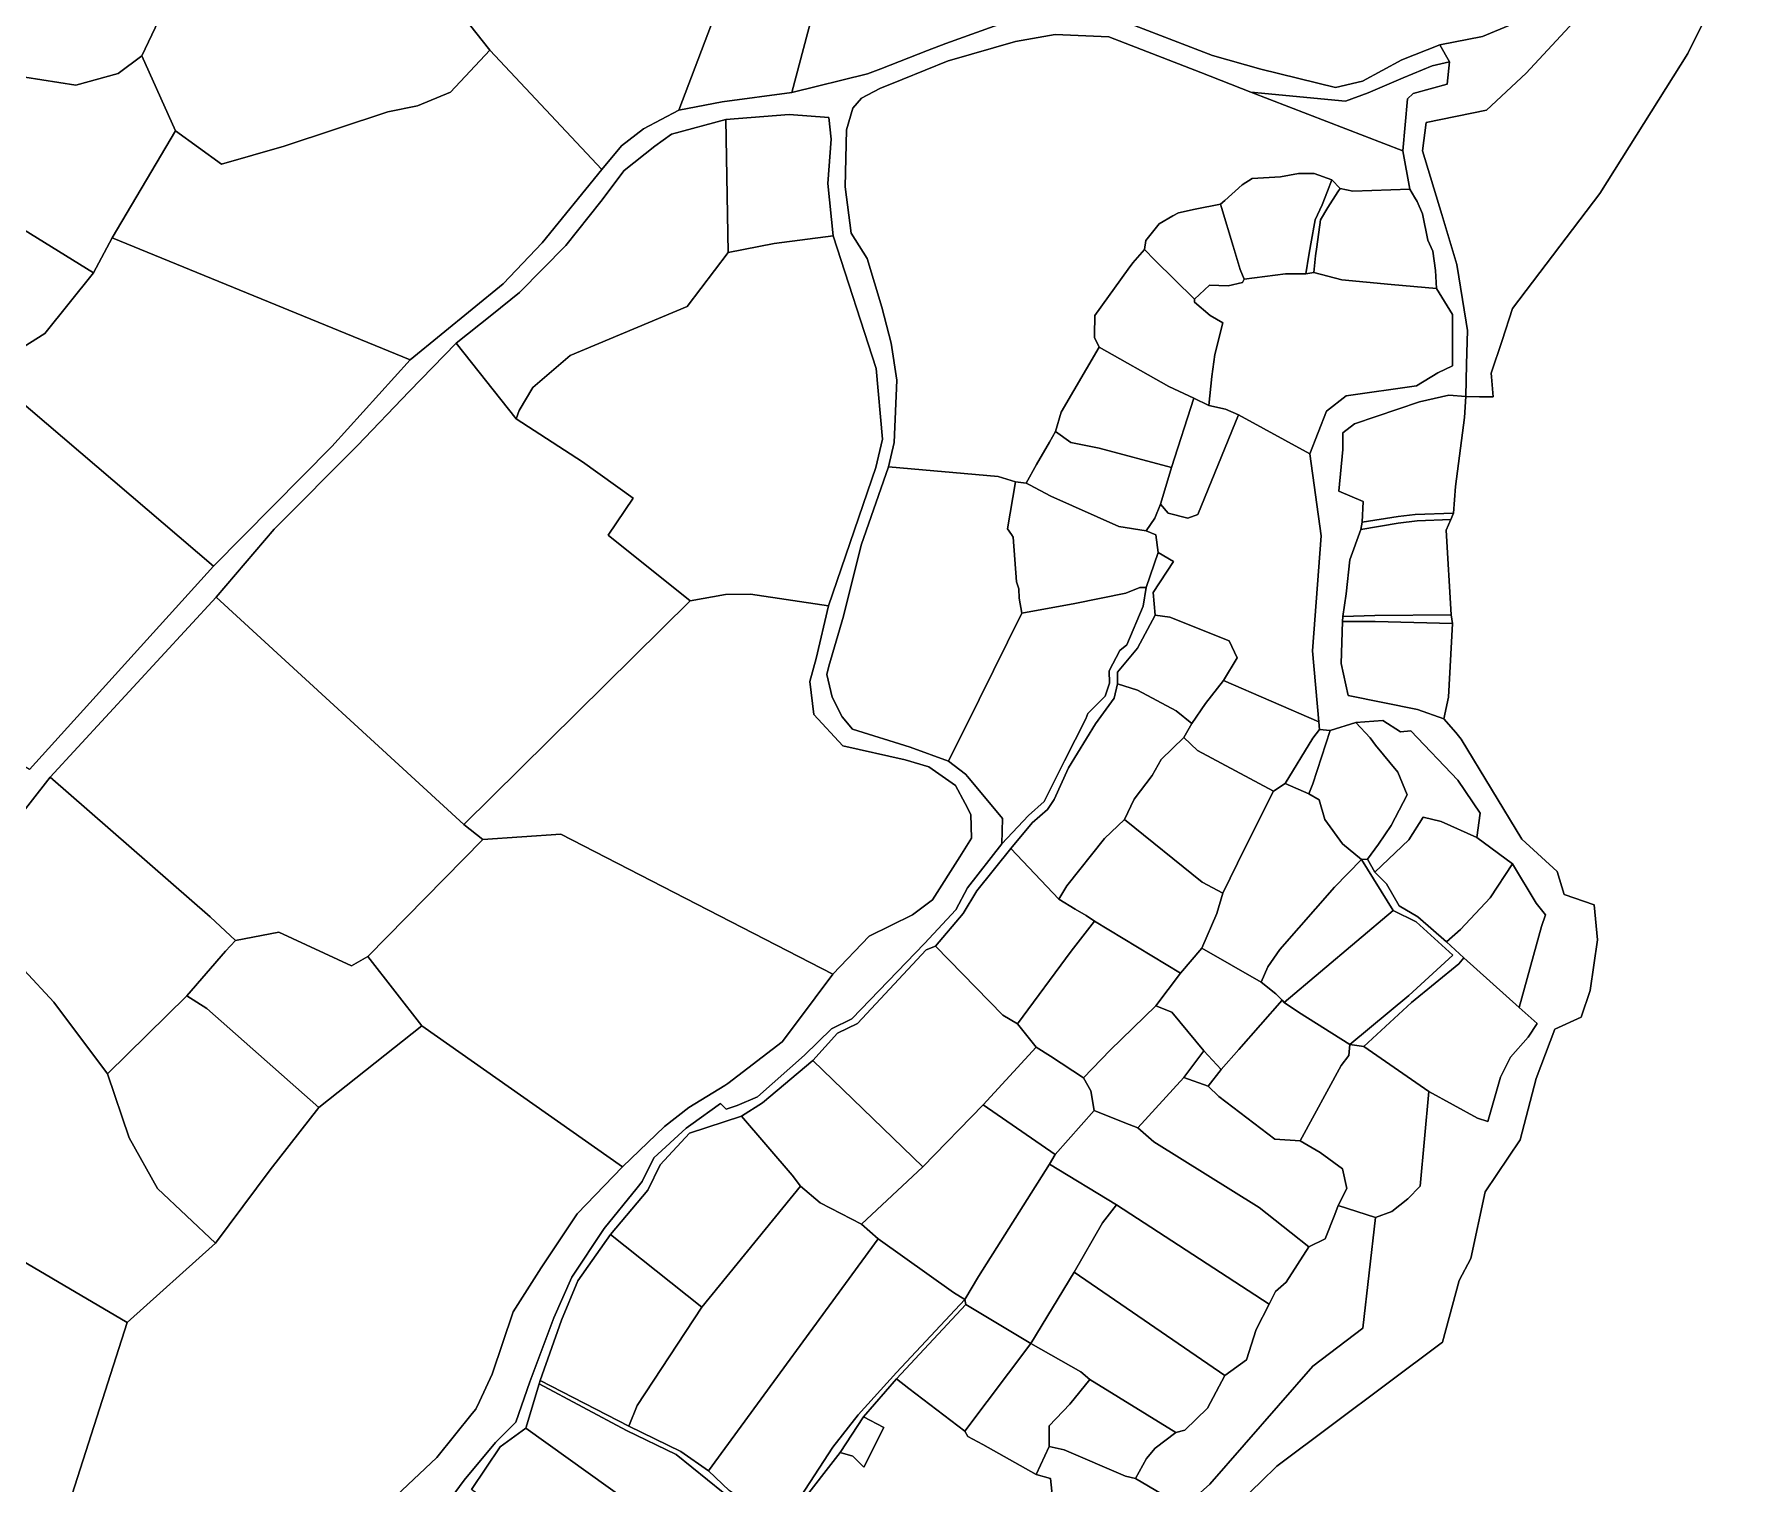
# Model space of a CAD drawing. Extents: x 542555 to 550520, y 1840485 to 1846995.
# Drawn here: x 549481.6 to 549765.7, y 1843680.5 to 1843922.2 of the extents above; entities that cross this region are included whole.
import ezdxf

# ---------------------------------------------------------------- set-up
doc = ezdxf.new("R2010")
doc.units = 0
doc.layers.add('Level 30', color=7, linetype='Continuous')

msp = doc.modelspace()

# ---------------------------------------------------------------- linework, layer by layer
at = {"layer": 'Level 30'}
for points in [[(549610.51, 1843922.47), (549607.85, 1843912.42), (549596.27, 1843910.88), (549589.01, 1843909.49), (549596.57, 1843929.43), (549596.63, 1843929.59), (549592.96, 1843932.63), (549574.05, 1843945.28), (549565.54, 1843949.97), (549564.03, 1843952.63), (549563.79, 1843953.04), (549569.53, 1843976.72), (549573.85, 1843987.92), (549573.55, 1843989.36), (549614.27, 1843970.7), (549626.97, 1843966.5), (549621.13, 1843956.01), (549614.65, 1843938.06), (549612.14, 1843928.59)], [(549639.39, 1843989.31), (549649.22, 1843983.6), (549663.34, 1843976.83), (549676.3, 1843975.19), (549672.08, 1843960.04), (549670, 1843952.72), (549667.64, 1843947.9), (549663.36, 1843940.3), (549651.51, 1843927.11), (549643.78, 1843924.3), (549633.56, 1843920.61), (549630.49, 1843919.42), (549622.69, 1843916.39), (549620.48, 1843915.53), (549607.85, 1843912.42), (549610.51, 1843922.47), (549612.14, 1843928.59), (549614.65, 1843938.06), (549621.13, 1843956.01), (549626.97, 1843966.5)], [(549736.8876, 1843964.3386), (549738.95, 1843963.72), (549727.96, 1843923.82), (549722.98, 1843921.8), (549715.89, 1843920.38), (549709.56, 1843917.88), (549702.97, 1843914.35), (549698.48, 1843913.26), (549686.03, 1843916.32), (549678.01, 1843918.58), (549665.01, 1843923.63), (549656.5, 1843927.17), (549665.46, 1843938.94), (549670.59, 1843946.64), (549672.98, 1843952.13), (549675.6, 1843960.59), (549679.27, 1843974.07), (549684.57, 1843988.84), (549709.72, 1843986.07), (549711.82, 1843981.3), (549714.38, 1843973.12), (549717.28, 1843970.22)], [(549504.54, 1843929.13), (549499.53, 1843918.57), (549495.6, 1843915.58), (549488.5, 1843913.68), (549477.16, 1843915.46), (549470.54, 1843919.01), (549476.5576, 1843935.7804), (549488.09, 1843967.92), (549488.1539, 1843967.9024), (549502.8, 1843963.86), (549500.43, 1843959.49), (549498.75, 1843951.69), (549499.57, 1843948.6), (549500.53, 1843943.71), (549498.47, 1843940.71), (549497.6, 1843935.78), (549498.46, 1843931.69)], [(549565.54, 1843949.97), (549574.05, 1843945.28), (549592.96, 1843932.63), (549596.63, 1843929.59), (549596.57, 1843929.43), (549589.01, 1843909.49), (549583.12, 1843906.38), (549579.46, 1843903.53), (549576.17, 1843899.59), (549557.53, 1843919.47), (549549.69, 1843929.43), (549562.73, 1843946.33)], [(549722.5, 1843861.7399), (549720.19, 1843861.75), (549720.35, 1843867.17), (549720.51, 1843872.77), (549720.29, 1843874.14), (549718.74, 1843883.76), (549716.2165, 1843892.1014), (549713.01, 1843902.7), (549713.59, 1843907.45), (549723.68, 1843909.48), (549730.28, 1843915.68), (549740.32, 1843926.49), (549746.88, 1843937.73), (549758.42, 1843937.25), (549765.73, 1843936.03), (549757.24, 1843918.94), (549742.53, 1843895.59), (549727.99, 1843876.45), (549726.25, 1843871.13), (549724.46, 1843865.64), (549724.51, 1843865.07), (549724.77, 1843861.73)], [(549549.69, 1843929.43), (549557.53, 1843919.47), (549550.96, 1843912.49), (549545.45, 1843910.23), (549540.55, 1843909.24), (549523.22, 1843903.5), (549512.8, 1843900.47), (549505.11, 1843906.03), (549499.53, 1843918.57), (549504.54, 1843929.13), (549533.83, 1843928.2), (549539.98, 1843929.71)], [(549557.53, 1843919.47), (549576.17, 1843899.59), (549566.27, 1843887.38), (549559.73, 1843880.55), (549544.23, 1843867.88), (549494.6, 1843888.23), (549505.11, 1843906.03), (549512.8, 1843900.47), (549523.22, 1843903.5), (549540.55, 1843909.24), (549545.45, 1843910.23), (549550.96, 1843912.49)], [(549701.4, 1843896.02), (549699.26, 1843896.43), (549697.89, 1843897.87), (549694.91, 1843898.92), (549692.3, 1843898.92), (549689.33, 1843898.37), (549684.61, 1843898.09), (549682.95, 1843897.06), (549680.02, 1843894.45), (549679.31, 1843893.82), (549675.11, 1843893.01), (549672.33, 1843892.39), (549671.4, 1843891.86), (549669.08, 1843890.53), (549669.0749, 1843890.5237), (549666.88, 1843887.77), (549666.67, 1843886.27), (549664.7, 1843884.03), (549663.931, 1843882.9674), (549658.36, 1843875.27), (549658.3062, 1843871.9869), (549658.3, 1843871.61), (549659.08, 1843870), (549652.77, 1843859.15), (549651.84, 1843855.95), (549650.81, 1843854.18), (549648.6725, 1843850.4312), (549646.91, 1843847.34), (549645.16, 1843847.52), (549642.27, 1843848.45), (549623.97, 1843850.07), (549624.93, 1843854.09), (549625.35, 1843864.51), (549624.45, 1843870.65), (549622.89, 1843876.64), (549620.42, 1843884.77), (549617.75, 1843889.01), (549616.73, 1843896.72), (549616.96, 1843906.21), (549618.03, 1843909.85), (549619.46, 1843911.48), (549622.54, 1843913.1), (549626.25, 1843914.61), (549633.9, 1843917.71), (549634.12, 1843917.8), (549645.17, 1843920.93), (549651.74, 1843922.09), (549660.72, 1843921.7), (549676.06, 1843915.75), (549684.39, 1843912.49), (549709.73, 1843902.74), (549710.9, 1843896.3)], [(549505.11, 1843906.03), (549494.6, 1843888.23), (549491.48, 1843882.4), (549462.94, 1843899.98), (549470.54, 1843919.01), (549477.16, 1843915.46), (549488.5, 1843913.68), (549495.6, 1843915.58), (549499.53, 1843918.57)], [(549714.58, 1843916.9), (549717.5, 1843917.57), (549717.08, 1843913.82), (549711.43, 1843912.3), (549710.51, 1843911.36), (549709.73, 1843902.74), (549684.39, 1843912.49), (549700.14, 1843911), (549703.93, 1843912.36), (549709.78, 1843914.89)], [(549604.91, 1843887.27), (549597.23, 1843885.78), (549596.88, 1843907.94), (549607.4, 1843908.75), (549614.02, 1843908.28), (549614.4, 1843904.65), (549613.86, 1843897.29), (549614.73, 1843888.54)], [(549596.88, 1843907.94), (549597.23, 1843885.78), (549590.44, 1843876.75), (549570.91, 1843868.62), (549564.72, 1843863.27), (549562.43, 1843859.41), (549561.89, 1843858.03), (549551.94, 1843870.68), (549557.84, 1843875.36), (549562.47, 1843879.12), (549570.17, 1843886.93), (549576.02, 1843894.26), (549579.92, 1843899.46), (549585.03, 1843903.5), (549587.81, 1843905.5)], [(549462.94, 1843899.98), (549491.48, 1843882.4), (549483.35, 1843872.25), (549477.19, 1843868.4), (549475.68, 1843868.36), (549472.53, 1843866.7), (549465.46, 1843861.01), (549464.11, 1843849.53), (549442.8231, 1843866.9535), (549441.85, 1843867.75), (549449.6205, 1843879.625)], [(549694.04, 1843885.34), (549693.56, 1843882.23), (549690.54, 1843882.2), (549690.13, 1843882.2), (549683.28, 1843881.35), (549682.58, 1843882.92), (549681.41, 1843886.81), (549679.4666, 1843893.2971), (549679.31, 1843893.82), (549680.02, 1843894.45), (549682.95, 1843897.06), (549684.61, 1843898.09), (549689.33, 1843898.37), (549692.3, 1843898.92), (549694.91, 1843898.92), (549697.89, 1843897.87), (549697.1654, 1843895.9933), (549696.28, 1843893.7), (549695.1, 1843891.21), (549694.38, 1843887.21)], [(549695.17, 1843885.22), (549694.88, 1843882.46), (549693.56, 1843882.23), (549694.04, 1843885.34), (549694.38, 1843887.21), (549695.1, 1843891.21), (549696.28, 1843893.7), (549697.1654, 1843895.9933), (549697.89, 1843897.87), (549699.26, 1843896.43), (549698.8963, 1843895.8738), (549697.2, 1843893.28), (549695.99, 1843891.21), (549695.37, 1843886.71)], [(549699.56, 1843881.2), (549694.88, 1843882.46), (549695.17, 1843885.22), (549695.37, 1843886.71), (549695.99, 1843891.21), (549697.2, 1843893.28), (549698.8963, 1843895.8738), (549699.26, 1843896.43), (549701.4, 1843896.02), (549710.9, 1843896.3), (549711.6788, 1843894.9913), (549712.12, 1843894.25), (549713, 1843892.19), (549713.88, 1843887.81), (549714.72, 1843885.98), (549715.13, 1843882.76), (549715.33, 1843879.75), (549707.79, 1843880.44)], [(549677.46, 1843880.3), (549674.98, 1843877.97), (549668.38, 1843884.48), (549666.67, 1843886.27), (549666.88, 1843887.77), (549669.0749, 1843890.5237), (549669.08, 1843890.53), (549671.4, 1843891.86), (549672.33, 1843892.39), (549675.11, 1843893.01), (549679.31, 1843893.82), (549679.4666, 1843893.2971), (549681.41, 1843886.81), (549682.58, 1843882.92), (549683.28, 1843881.35), (549682.98, 1843880.77), (549680.59, 1843880.19)], [(549494.6, 1843888.23), (549544.23, 1843867.88), (549531.21, 1843853.45), (549511.45, 1843833.46), (549472.53, 1843866.7), (549475.68, 1843868.36), (549477.19, 1843868.4), (549483.35, 1843872.25), (549491.48, 1843882.4)], [(549622.99, 1843854.66), (549621.89, 1843849.92), (549613.96, 1843826.85), (549600.99, 1843828.83), (549596.82, 1843828.76), (549590.9, 1843827.69), (549577.24, 1843838.66), (549581.44, 1843844.8), (549572.96, 1843850.9), (549561.89, 1843858.03), (549562.43, 1843859.41), (549564.72, 1843863.27), (549570.91, 1843868.62), (549590.44, 1843876.75), (549597.23, 1843885.78), (549604.91, 1843887.27), (549614.73, 1843888.54), (549621.92, 1843866.41)], [(549674.98, 1843877.97), (549674.98, 1843877.48), (549677.58, 1843875.27), (549679.68, 1843874.05), (549678.4, 1843868.75), (549677.89, 1843865.1), (549677.39, 1843860.27), (549674.9, 1843861.47), (549670.71, 1843863.45), (549659.08, 1843870), (549658.3, 1843871.61), (549658.3062, 1843871.9869), (549658.36, 1843875.27), (549663.931, 1843882.9674), (549664.7, 1843884.03), (549666.67, 1843886.27), (549668.38, 1843884.48)], [(549717.98, 1843875.3), (549717.97, 1843868.37), (549717.97, 1843866.89), (549715.52, 1843865.69), (549711.98, 1843863.54), (549700.27, 1843861.87), (549696.96, 1843859.33), (549694.19, 1843852.22), (549682.34, 1843858.72), (549680.13, 1843859.67), (549677.39, 1843860.27), (549677.89, 1843865.1), (549678.4, 1843868.75), (549679.68, 1843874.05), (549677.58, 1843875.27), (549674.98, 1843877.48), (549674.98, 1843877.97), (549677.46, 1843880.3), (549680.59, 1843880.19), (549682.98, 1843880.77), (549683.28, 1843881.35), (549690.13, 1843882.2), (549690.54, 1843882.2), (549693.56, 1843882.23), (549694.88, 1843882.46), (549699.56, 1843881.2), (549707.79, 1843880.44), (549715.33, 1843879.75), (549717.98, 1843875.43)], [(549590.9, 1843827.69), (549553.21, 1843790.45), (549511.93, 1843828.34), (549521.59, 1843839.67), (549535.44, 1843853.58), (549544.08, 1843862.6), (549551.94, 1843870.68), (549561.89, 1843858.03), (549572.96, 1843850.9), (549581.44, 1843844.8), (549577.24, 1843838.66)], [(549674.9, 1843861.47), (549671.13, 1843849.92), (549659.08, 1843853.14), (549654.35, 1843854.12), (549651.84, 1843855.95), (549652.77, 1843859.15), (549659.08, 1843870), (549670.71, 1843863.45)], [(549472.53, 1843866.7), (549511.45, 1843833.46), (549480.77, 1843799.6), (549457.22, 1843813.82), (549453.59, 1843818.05), (549461.02, 1843827.31), (549463.56, 1843833.68), (549470.33, 1843841.39), (549464.11, 1843849.53), (549465.46, 1843861.01)], [(549670.62, 1843842.3), (549669.33, 1843843.82), (549669.89, 1843845.63), (549671.13, 1843849.92), (549674.9, 1843861.47), (549677.39, 1843860.27), (549680.13, 1843859.67), (549682.34, 1843858.72), (549675.54, 1843842.09), (549673.88, 1843841.5)], [(549718.51, 1843846.74), (549718.14, 1843842.33), (549711.79, 1843842.08), (549708.94, 1843841.76), (549702.93, 1843840.8), (549703.12, 1843844.25), (549699.06, 1843845.99), (549699.71, 1843852.93), (549699.69, 1843855.71), (549701.67, 1843857.19), (549712.51, 1843860.88), (549717.38, 1843862), (549720.19, 1843861.75), (549719.98, 1843858.27)], [(549696.12, 1843838.52), (549694.65, 1843819.38), (549695.7, 1843807.54), (549679.81, 1843814.42), (549682.08, 1843818.19), (549680.76, 1843821.03), (549670.89, 1843824.98), (549668.44, 1843825.31), (549668.08, 1843829.11), (549671.46, 1843834.26), (549668.92, 1843835.79), (549668.55, 1843838.72), (549666.93, 1843839.37), (549668.35, 1843841.51), (549669.33, 1843843.82), (549670.62, 1843842.3), (549673.88, 1843841.5), (549675.54, 1843842.09), (549682.34, 1843858.72), (549694.19, 1843852.22)], [(549651.84, 1843855.95), (549654.35, 1843854.12), (549659.08, 1843853.14), (549671.13, 1843849.92), (549669.89, 1843845.63), (549669.33, 1843843.82), (549668.35, 1843841.51), (549666.93, 1843839.37), (549662.38, 1843840.11), (549651.06, 1843845.13), (549647.4628, 1843847.0456), (549646.91, 1843847.34), (549648.6725, 1843850.4312), (549650.81, 1843854.18)], [(549639.0668, 1843811.2494), (549633.97, 1843800.96), (549627.58, 1843803.32), (549617.96, 1843806.3), (549616.23, 1843808.36), (549614.59, 1843811.64), (549613.72, 1843815.42), (549614.03, 1843816.83), (549616.5, 1843825.15), (549619.45, 1843836.98), (549623.97, 1843850.07), (549642.27, 1843848.45), (549645.16, 1843847.52), (549643.83, 1843839.7), (549644.4954, 1843838.7405), (549644.78, 1843838.33), (549645.34, 1843830.9), (549645.72, 1843829.73), (549645.75, 1843828.14), (549646.21, 1843825.67)], [(549666.93, 1843839.37), (549668.55, 1843838.72), (549668.92, 1843835.79), (549666.91, 1843829.91), (549665.85, 1843829.94), (549663.55, 1843829), (549655.05, 1843827.27), (549646.21, 1843825.67), (549645.75, 1843828.14), (549645.72, 1843829.73), (549645.34, 1843830.9), (549644.78, 1843838.33), (549644.4954, 1843838.7405), (549643.83, 1843839.7), (549645.16, 1843847.52), (549646.91, 1843847.34), (549647.4628, 1843847.0456), (549651.06, 1843845.13), (549662.38, 1843840.11)], [(549717.72, 1843841.24), (549716.94, 1843839.49), (549717.77, 1843825.35), (549705.03, 1843825.27), (549699.69, 1843825.09), (549700.29, 1843828.9), (549700.86, 1843834.52), (549702.69, 1843839.6), (549708.95, 1843840.64), (549712.1, 1843841.04)], [(549718.14, 1843842.33), (549717.72, 1843841.24), (549712.1, 1843841.04), (549708.95, 1843840.64), (549702.69, 1843839.6), (549702.93, 1843840.8), (549708.94, 1843841.76), (549711.79, 1843842.08)], [(549620.74, 1843771.79), (549614.72, 1843765.49), (549569.35, 1843788.83), (549556.38, 1843787.9), (549553.21, 1843790.45), (549590.9, 1843827.69), (549596.82, 1843828.76), (549600.99, 1843828.83), (549613.96, 1843826.85), (549611.9, 1843818.09), (549610.85, 1843814.27), (549611.56, 1843808.78), (549616.39, 1843803.52), (549626.76, 1843801.18), (549630.72, 1843800.05), (549635.16, 1843796.94), (549636.7343, 1843793.9101), (549637.68, 1843792.09), (549637.83, 1843788.16), (549635.8467, 1843785.0154), (549631.34, 1843777.87), (549627.98, 1843775.38)], [(549646.21, 1843825.67), (549655.05, 1843827.27), (549663.55, 1843829), (549665.85, 1843829.94), (549666.91, 1843829.91), (549666.41, 1843826.83), (549663.73, 1843820.37), (549662.52, 1843819.42), (549660.77, 1843816.02), (549660.79, 1843814), (549660.11, 1843811.8), (549657.18, 1843808.94), (549656.85, 1843808.03), (549653.33, 1843801.06), (549649.95, 1843794.25), (549647.29, 1843791.92), (549642.85, 1843787.2), (549642.98, 1843791.44), (549637.1802, 1843798.379), (549636.82, 1843798.81), (549633.97, 1843800.96), (549639.0668, 1843811.2494)], [(549553.21, 1843790.45), (549556.38, 1843787.9), (549537.2, 1843768.41), (549534.49, 1843766.89), (549522.33, 1843772.5), (549515.15, 1843771.09), (549510.92, 1843775.02), (549484.24, 1843798.3), (549511.93, 1843828.34)], [(549682.08, 1843818.19), (549679.81, 1843814.42), (549676.84, 1843810.58), (549674.52, 1843807.27), (549671.91, 1843809.39), (549665.49, 1843812.8), (549662.16, 1843813.88), (549662.15, 1843815.8), (549665.46, 1843819.84), (549668.44, 1843825.31), (549670.89, 1843824.98), (549680.76, 1843821.03)], [(549717.31, 1843811.66), (549716.57, 1843808.03), (549712.15, 1843809.59), (549700.59, 1843811.95), (549699.43, 1843817.24), (549699.66, 1843824.25), (549705.09, 1843824.24), (549718, 1843823.93)], [(549717.77, 1843825.35), (549718, 1843823.93), (549705.09, 1843824.24), (549699.66, 1843824.25), (549699.69, 1843825.09), (549705.03, 1843825.27)], [(549694.69, 1843804.82), (549690.08, 1843797.27), (549688.14, 1843795.98), (549675.49, 1843802.78), (549673.23, 1843804.92), (549674.52, 1843807.27), (549676.84, 1843810.58), (549679.81, 1843814.42), (549695.7, 1843807.54), (549695.8, 1843806.26)], [(549674.52, 1843807.27), (549673.23, 1843804.92), (549669.43, 1843801.27), (549667.93, 1843798.57), (549664.94, 1843794.64), (549663.34, 1843791.26), (549659.98, 1843788.08), (549653.7, 1843780.18), (549652.39, 1843778), (549644.37, 1843786.4), (549647.92, 1843790.72), (549650.46, 1843792.9), (549651.59, 1843794.62), (549653.97, 1843799.86), (549658.49, 1843807.2), (549661.6, 1843811.48), (549662.16, 1843813.88), (549665.49, 1843812.8), (549671.91, 1843809.39)], [(549694.72, 1843797.22), (549694.05, 1843795.53), (549690.08, 1843797.27), (549694.69, 1843804.82), (549695.8, 1843806.26), (549697.62, 1843806.12)], [(549701.87, 1843807.42), (549704.24, 1843804.9), (549705.16, 1843803.64), (549708.87, 1843799.15), (549710.45, 1843795.36), (549707.77, 1843790.26), (549705.67, 1843787.17), (549703.84, 1843784.67), (549702.83, 1843784.6), (549699.68, 1843787.19), (549696.69, 1843791.24), (549695.78, 1843794.55), (549694.05, 1843795.53), (549694.72, 1843797.22), (549697.62, 1843806.12)], [(549722.58, 1843792.31), (549722.05, 1843788.24), (549716.1, 1843790.93), (549713.08, 1843791.64), (549710.69, 1843787.89), (549705.04, 1843782.47), (549703.84, 1843784.67), (549705.67, 1843787.17), (549707.77, 1843790.26), (549710.45, 1843795.36), (549708.87, 1843799.15), (549705.16, 1843803.64), (549704.24, 1843804.9), (549701.87, 1843807.42), (549706.38, 1843807.78), (549709.33, 1843805.85), (549711.03, 1843806.03), (549718.87, 1843797.84)], [(549682.13, 1843783.99), (549679.72, 1843778.96), (549676.24, 1843780.84), (549663.34, 1843791.26), (549664.94, 1843794.64), (549667.93, 1843798.57), (549669.43, 1843801.27), (549673.23, 1843804.92), (549675.49, 1843802.78), (549688.14, 1843795.98), (549684.11, 1843787.91)], [(549513.49, 1843769.3), (549507, 1843761.85), (549493.81, 1843748.86), (549484.86, 1843760.8), (549479.91, 1843766.13), (549466.35, 1843775.42), (549484.24, 1843798.3), (549510.92, 1843775.02), (549515.15, 1843771.09)], [(549694.05, 1843795.53), (549695.78, 1843794.55), (549696.69, 1843791.24), (549699.68, 1843787.19), (549702.83, 1843784.6), (549698.32, 1843779.96), (549689.23, 1843769.58), (549687.22, 1843766.73), (549686.12, 1843764.15), (549676.21, 1843769.8), (549678.69, 1843775.6), (549679.72, 1843778.96), (549682.13, 1843783.99), (549684.11, 1843787.91), (549688.14, 1843795.98), (549690.08, 1843797.27)], [(549719.32, 1843772.92), (549716.97, 1843770.86), (549712.19, 1843775.05), (549709.09, 1843776.88), (549707.01, 1843780.53), (549705.04, 1843782.47), (549710.69, 1843787.89), (549713.08, 1843791.64), (549716.1, 1843790.93), (549722.05, 1843788.24), (549728, 1843783.86), (549724.29, 1843778.2)], [(549608.7947, 1843757.5662), (549606.27, 1843754.19), (549597.22, 1843747.23), (549596.6948, 1843746.9105), (549590.71, 1843743.27), (549586.62, 1843740.11), (549579.65, 1843733.39), (549546.17, 1843756.85), (549537.2, 1843768.41), (549556.38, 1843787.9), (549569.35, 1843788.83), (549614.72, 1843765.49)], [(549663.34, 1843791.26), (549676.24, 1843780.84), (549679.72, 1843778.96), (549678.69, 1843775.6), (549676.21, 1843769.8), (549672.64, 1843765.65), (549658.29, 1843774.29), (549656.93, 1843775.25), (549655.11, 1843776.34), (549652.39, 1843778), (549653.7, 1843780.18), (549659.98, 1843788.08)], [(549654.43, 1843769.29), (549645.5, 1843757.2), (549643.01, 1843758.62), (549631.82, 1843770.14), (549636.4, 1843775.59), (549638.71, 1843779.39), (549644.37, 1843786.4), (549652.39, 1843778), (549655.11, 1843776.34), (549656.93, 1843775.25), (549658.29, 1843774.29)], [(549702.83, 1843784.6), (549708.11, 1843776.1), (549689.95, 1843760.77), (549689.58, 1843761.17), (549688.55, 1843762.2), (549686.12, 1843764.15), (549687.22, 1843766.73), (549689.23, 1843769.58), (549698.32, 1843779.96)], [(549716.97, 1843770.86), (549719.86, 1843768.2), (549719.03, 1843767.18), (549711.14, 1843760.73), (549703.22, 1843753.43), (549700.88, 1843753.74), (549710.71, 1843761.94), (549718.03, 1843768.66), (549711.94, 1843774.23), (549708.11, 1843776.1), (549702.83, 1843784.6), (549703.84, 1843784.67), (549705.04, 1843782.47), (549707.01, 1843780.53), (549709.09, 1843776.88), (549712.19, 1843775.05)], [(549732.84, 1843773.45), (549729.13, 1843759.95), (549719.86, 1843768.2), (549716.97, 1843770.86), (549719.32, 1843772.92), (549724.29, 1843778.2), (549728, 1843783.86), (549731.94, 1843777.32), (549733.51, 1843775.39)], [(549493.81, 1843748.86), (549497.39, 1843738.2), (549502.13, 1843729.78), (549511.82, 1843720.65), (549497.05, 1843707.44), (549459.36, 1843729.59), (549443.58, 1843746.77), (549466.35, 1843775.42), (549479.91, 1843766.13), (549484.86, 1843760.8)], [(549710.71, 1843761.94), (549700.88, 1843753.74), (549692.34, 1843759.14), (549689.95, 1843760.77), (549708.11, 1843776.1), (549711.94, 1843774.23), (549718.03, 1843768.66)], [(549537.2, 1843768.41), (549546.17, 1843756.85), (549529.03, 1843743.24), (549510.34, 1843759.73), (549507, 1843761.85), (549513.49, 1843769.3), (549515.15, 1843771.09), (549522.33, 1843772.5), (549534.49, 1843766.89)], [(549658.29, 1843774.29), (549672.64, 1843765.65), (549668.56, 1843760.2), (549660.92, 1843752.81), (549656.47, 1843748.18), (549650.97, 1843751.82), (549648.6, 1843753.29), (549645.5, 1843757.2), (549654.43, 1843769.29)], [(549645.5, 1843757.2), (549648.6, 1843753.29), (549639.78, 1843743.69), (549629.71, 1843733.38), (549611.38, 1843751.11), (549615.48, 1843755.67), (549618.79, 1843757.28), (549630.26, 1843769.54), (549631.82, 1843770.14), (549643.01, 1843758.62)], [(549682.4, 1843752.9), (549679.45, 1843749.59), (549676.56, 1843752.7), (549671.22, 1843759.16), (549668.56, 1843760.2), (549672.64, 1843765.65), (549676.21, 1843769.8), (549686.12, 1843764.15), (549688.55, 1843762.2), (549689.58, 1843761.17)], [(549729.13, 1843759.95), (549732.08, 1843757.26), (549730.58, 1843754.99), (549727.65, 1843751.67), (549726.01, 1843748.29), (549723.88, 1843740.9), (549722.14, 1843741.46), (549714.02, 1843745.93), (549703.22, 1843753.43), (549711.14, 1843760.73), (549719.03, 1843767.18), (549719.86, 1843768.2)], [(549507, 1843761.85), (549510.34, 1843759.73), (549529.03, 1843743.24), (549520.9, 1843732.89), (549511.82, 1843720.65), (549502.13, 1843729.78), (549497.39, 1843738.2), (549493.81, 1843748.86)], [(549689.95, 1843760.77), (549692.34, 1843759.14), (549700.88, 1843753.74), (549700.69, 1843751.91), (549699.44, 1843750.28), (549692.6, 1843737.7), (549688.4, 1843738), (549679.02, 1843745.11), (549677.25, 1843746.8), (549679.45, 1843749.59), (549682.4, 1843752.9), (549689.58, 1843761.17)], [(549676.56, 1843752.7), (549673.22, 1843748.24), (549665.56, 1843739.88), (549663.39, 1843740.68), (549658.26, 1843742.78), (549657.73, 1843746.04), (549656.47, 1843748.18), (549660.92, 1843752.81), (549668.56, 1843760.2), (549671.22, 1843759.16)], [(549546.17, 1843756.85), (549579.65, 1843733.39), (549572.09, 1843725.54), (549566.09, 1843716.54), (549561.41, 1843709.2), (549557.93, 1843698.82), (549555.8093, 1843694.2679), (549555.2, 1843692.96), (549554.6036, 1843692.2236), (549548.68, 1843684.91), (549541.89, 1843678.53), (549534.48, 1843669.53), (549525.37, 1843655.18), (549517.67, 1843643.55), (549508.49, 1843648.85), (549482.35, 1843661.45), (549497.05, 1843707.44), (549511.82, 1843720.65), (549520.9, 1843732.89), (549529.03, 1843743.24)], [(549658.26, 1843742.78), (549651.75, 1843735.43), (549639.78, 1843743.69), (549648.6, 1843753.29), (549650.97, 1843751.82), (549656.47, 1843748.18), (549657.73, 1843746.04)], [(549679.45, 1843749.59), (549677.25, 1843746.8), (549673.22, 1843748.24), (549676.56, 1843752.7)], [(549703.22, 1843753.43), (549714.02, 1843745.93), (549712.61, 1843730.13), (549710.55, 1843728.01), (549707.87, 1843725.93), (549705.16, 1843724.93), (549698.91, 1843726.9), (549700.36, 1843729.76), (549699.67, 1843733.03), (549695.93, 1843735.75), (549692.6, 1843737.7), (549699.44, 1843750.28), (549700.69, 1843751.91), (549700.88, 1843753.74)], [(549611.38, 1843751.11), (549629.71, 1843733.38), (549619.48, 1843723.81), (549612.57, 1843727.38), (549609.31, 1843730.14), (549607.9, 1843731.98), (549599.47, 1843741.8), (549602.97, 1843744.01)], [(549497.05, 1843707.44), (549482.35, 1843661.45), (549470.89, 1843653.7), (549471.09, 1843645.96), (549456.17, 1843658.35), (549454.95, 1843652.69), (549444.67, 1843640.79), (549430.89, 1843636.33), (549398.93, 1843624.59), (549359.17, 1843625.1), (549345.03, 1843626.95), (549362.71, 1843651.87), (549377.01, 1843666.04), (549394.38, 1843687.6), (549397.43, 1843696.72), (549403.38, 1843709.49), (549405.02, 1843711.74), (549406.76, 1843714.29), (549413.4, 1843720.54), (549427.47, 1843729.39), (549432.89, 1843734.31), (549436.7, 1843738.62), (549443.58, 1843746.77), (549459.36, 1843729.59)], [(549700.36, 1843729.76), (549698.91, 1843726.9), (549698.39, 1843725.41), (549696.74, 1843721.37), (549694.07, 1843720.04), (549691.1, 1843722.35), (549685.74, 1843726.57), (549668.23, 1843737.55), (549665.56, 1843739.88), (549673.22, 1843748.24), (549677.25, 1843746.8), (549679.02, 1843745.11), (549688.4, 1843738), (549692.6, 1843737.7), (549695.93, 1843735.75), (549699.67, 1843733.03)], [(549639.78, 1843743.69), (549651.75, 1843735.43), (549650.83, 1843733.82), (549638.97, 1843715.09), (549636.69, 1843711.26), (549634.82, 1843712.43), (549622.24, 1843721.38), (549619.48, 1843723.81), (549629.71, 1843733.38)], [(549599.47, 1843741.8), (549607.9, 1843731.98), (549609.31, 1843730.14), (549592.88, 1843710), (549577.65, 1843722.11), (549583.84, 1843729.45), (549585.92, 1843733.68), (549590.81, 1843738.96)], [(549688.47, 1843712.57), (549687.43, 1843710.5), (549661.96, 1843727.01), (549650.83, 1843733.82), (549651.75, 1843735.43), (549658.26, 1843742.78), (549663.39, 1843740.68), (549665.56, 1843739.88), (549668.23, 1843737.55), (549685.74, 1843726.57), (549691.1, 1843722.35), (549694.07, 1843720.04), (549690.26, 1843714.13)], [(549659.64, 1843724.02), (549654.9, 1843715.82), (549647.72, 1843703.91), (549636.86, 1843710.41), (549636.69, 1843711.26), (549638.97, 1843715.09), (549650.83, 1843733.82), (549661.96, 1843727.01)], [(549619.48, 1843723.81), (549622.24, 1843721.38), (549593.95, 1843682.67), (549589.35, 1843685.92), (549580.72, 1843690.14), (549582.1, 1843693.58), (549592.88, 1843710), (549609.31, 1843730.14), (549612.57, 1843727.38)], [(549661.96, 1843727.01), (549687.43, 1843710.5), (549685.28, 1843706.23), (549683.65, 1843701.19), (549680.05, 1843698.59), (549654.9, 1843715.82), (549659.64, 1843724.02)], [(549698.91, 1843726.9), (549705.16, 1843724.93), (549703.05, 1843706.49), (549694.7, 1843700.12), (549677.55, 1843680.48), (549674.92, 1843678.14), (549672.59, 1843677.04), (549665.17, 1843681.44), (549666.98, 1843684.75), (549668.41, 1843686.47), (549671.87, 1843689.07), (549673.4, 1843689.47), (549677.14, 1843693.12), (549680.05, 1843698.59), (549683.65, 1843701.19), (549685.28, 1843706.23), (549687.43, 1843710.5), (549688.47, 1843712.57), (549690.26, 1843714.13), (549694.07, 1843720.04), (549696.74, 1843721.37), (549698.39, 1843725.41)], [(549577.65, 1843722.11), (549592.88, 1843710), (549582.1, 1843693.58), (549580.72, 1843690.14), (549565.91, 1843697.73), (549569.48, 1843707.78), (549572.18, 1843714.36)], [(549622.24, 1843721.38), (549634.82, 1843712.43), (549636.69, 1843711.26), (549625.33, 1843699.08), (549618.92, 1843692.01), (549614.72, 1843686.63), (549608.57, 1843677.25), (549608.03, 1843675.71), (549605.03, 1843673.47), (549601.7, 1843676.49), (549597.42, 1843679.41), (549593.95, 1843682.67)], [(549673.4, 1843689.47), (549671.87, 1843689.07), (549657.54, 1843697.92), (549656.06, 1843699.17), (549647.72, 1843703.91), (549654.9, 1843715.82), (549680.05, 1843698.59), (549677.14, 1843693.12)], [(549647.72, 1843703.91), (549636.72, 1843689.28), (549627.37, 1843696.41), (549625.3, 1843698.05), (549636.86, 1843710.41)], [(549650.74, 1843690.21), (549650.78, 1843686.76), (549648.59, 1843682.08), (549639.73, 1843687.09), (549637.18, 1843688.4), (549636.72, 1843689.28), (549647.72, 1843703.91), (549656.06, 1843699.17), (549657.54, 1843697.92), (549654.18, 1843693.81)], [(549651.19, 1843679.33), (549650.35, 1843676.1), (549644.45, 1843667.7), (549643.77, 1843665.93), (549645.87, 1843664.18), (549644.88, 1843662.02), (549638.57, 1843655.15), (549612.38, 1843669.83), (549610.32, 1843670.84), (549608.1, 1843673.48), (549608.52, 1843675.27), (549609.12, 1843677), (549615.9, 1843685.77), (549618.05, 1843685.12), (549619.85, 1843683.32), (549623.21, 1843689.91), (549619.81, 1843691.72), (549625.3, 1843698.05), (549627.37, 1843696.41), (549636.72, 1843689.28), (549637.18, 1843688.4), (549639.73, 1843687.09), (549648.59, 1843682.08), (549651, 1843681.39)], [(549666.98, 1843684.75), (549665.17, 1843681.44), (549663.46, 1843681.81), (549653.26, 1843686.2), (549650.78, 1843686.76), (549650.74, 1843690.21), (549654.18, 1843693.81), (549657.54, 1843697.92), (549671.87, 1843689.07), (549668.41, 1843686.47)], [(549601.16, 1843670.68), (549599.54, 1843667.06), (549586.24, 1843673.05), (549582.81, 1843675.59), (549580.98, 1843677.31), (549563.51, 1843689.78), (549565.74, 1843697.17), (549580.31, 1843689.43), (549588.58, 1843685.43), (549596.42, 1843679.09), (549602.3, 1843674.89), (549602.4, 1843672.63)], [(549563.51, 1843689.78), (549580.98, 1843677.31), (549582.81, 1843675.59), (549576.64, 1843669.18), (549573.95, 1843665.28), (549554.48, 1843679.59), (549559.24, 1843686.69)], [(549619.81, 1843691.72), (549623.21, 1843689.91), (549619.85, 1843683.32), (549618.05, 1843685.12), (549615.9, 1843685.77)], [(549665.17, 1843681.44), (549672.59, 1843677.04), (549670.72, 1843671.94), (549670.21, 1843669.19), (549669.6, 1843668.32), (549668.47, 1843667.72), (549665.72, 1843668.82), (549655.23, 1843673.09), (549653.08, 1843674.25), (549650.35, 1843676.1), (549651.19, 1843679.33), (549651, 1843681.39), (549648.59, 1843682.08), (549650.78, 1843686.76), (549653.26, 1843686.2), (549663.46, 1843681.81)]]:
    msp.add_lwpolyline(points, close=True, dxfattribs=at)
for points in [[(549679.94, 1843674.98), (549686.0774, 1843680.9213), (549688.7, 1843683.46), (549716.35, 1843704.12), (549719.12, 1843714.41), (549721.06, 1843718.1), (549723.45, 1843729.21), (549729.26, 1843737.87), (549731.91, 1843748.09), (549735.03, 1843756.3), (549739.45, 1843758.29), (549740.93, 1843762.73), (549742.16, 1843771.18), (549741.62, 1843777.04), (549736.6, 1843778.76), (549735.41, 1843782.61), (549729.57, 1843787.97), (549719.45, 1843804.65), (549718.5223, 1843805.7387), (549716.57, 1843808.03), (549717.31, 1843811.66), (549718, 1843823.93), (549717.77, 1843825.35), (549716.94, 1843839.49), (549717.72, 1843841.24), (549718.14, 1843842.33), (549718.51, 1843846.74), (549719.98, 1843858.27), (549720.19, 1843861.75), (549722.5, 1843861.7399), (549724.77, 1843861.73), (549724.51, 1843865.07), (549724.46, 1843865.64), (549726.25, 1843871.13), (549727.99, 1843876.45), (549742.53, 1843895.59), (549757.24, 1843918.94), (549765.73, 1843936.03)], [(549740.32, 1843926.49), (549730.28, 1843915.68), (549723.68, 1843909.48), (549713.59, 1843907.45), (549713.01, 1843902.7), (549716.2165, 1843892.1014), (549718.74, 1843883.76), (549720.29, 1843874.14), (549720.51, 1843872.77), (549720.35, 1843867.17), (549720.19, 1843861.75), (549717.38, 1843862), (549712.51, 1843860.88), (549701.67, 1843857.19), (549699.69, 1843855.71), (549699.71, 1843852.93), (549699.06, 1843845.99), (549703.12, 1843844.25), (549702.93, 1843840.8), (549702.69, 1843839.6), (549700.86, 1843834.52), (549700.29, 1843828.9), (549699.69, 1843825.09), (549699.66, 1843824.25), (549699.43, 1843817.24), (549700.59, 1843811.95), (549712.15, 1843809.59), (549716.57, 1843808.03), (549718.5223, 1843805.7387), (549719.45, 1843804.65), (549729.57, 1843787.97), (549735.41, 1843782.61), (549736.6, 1843778.76), (549741.62, 1843777.04), (549742.16, 1843771.18), (549740.93, 1843762.73), (549739.45, 1843758.29), (549735.03, 1843756.3), (549731.91, 1843748.09), (549729.26, 1843737.87), (549723.45, 1843729.21), (549721.06, 1843718.1), (549719.12, 1843714.41), (549716.35, 1843704.12), (549688.7, 1843683.46), (549686.0774, 1843680.9213), (549679.94, 1843674.98)], [(549480.77, 1843799.6), (549511.45, 1843833.46), (549531.21, 1843853.45), (549544.23, 1843867.88), (549559.73, 1843880.55), (549566.27, 1843887.38), (549576.17, 1843899.59), (549579.46, 1843903.53), (549583.12, 1843906.38), (549589.01, 1843909.49), (549596.27, 1843910.88), (549607.85, 1843912.42), (549620.48, 1843915.53), (549622.69, 1843916.39), (549630.49, 1843919.42), (549633.56, 1843920.61), (549643.78, 1843924.3)], [(549665.01, 1843923.63), (549678.01, 1843918.58), (549686.03, 1843916.32), (549698.48, 1843913.26), (549702.97, 1843914.35), (549709.56, 1843917.88), (549715.89, 1843920.38), (549717.5, 1843917.57), (549714.58, 1843916.9), (549709.78, 1843914.89), (549703.93, 1843912.36), (549700.14, 1843911), (549684.39, 1843912.49), (549676.06, 1843915.75), (549660.72, 1843921.7), (549651.74, 1843922.09), (549645.17, 1843920.93), (549634.12, 1843917.8), (549633.9, 1843917.71), (549626.25, 1843914.61), (549622.54, 1843913.1), (549619.46, 1843911.48), (549618.03, 1843909.85), (549616.96, 1843906.21), (549616.73, 1843896.72), (549617.75, 1843889.01), (549620.42, 1843884.77), (549622.89, 1843876.64), (549624.45, 1843870.65), (549625.35, 1843864.51), (549624.93, 1843854.09), (549623.97, 1843850.07), (549619.45, 1843836.98), (549616.5, 1843825.15), (549614.03, 1843816.83), (549613.72, 1843815.42), (549614.59, 1843811.64), (549616.23, 1843808.36), (549617.96, 1843806.3), (549627.58, 1843803.32), (549633.97, 1843800.96), (549636.82, 1843798.81), (549637.1802, 1843798.379), (549642.98, 1843791.44), (549642.85, 1843787.2), (549637.12, 1843779.89), (549635.19, 1843776.23), (549629.96, 1843770.59), (549617.84, 1843758.03), (549614.47, 1843756.35), (549609.97, 1843752), (549602.16, 1843745.04), (549598.73, 1843743.61), (549596.92, 1843742.99), (549596, 1843743.95), (549591.0198, 1843740.373), (549590.25, 1843739.82), (549584.87, 1843734.84), (549582.94, 1843730.92), (549582.0595, 1843729.8388), (549576.58, 1843723.11), (549571.18, 1843714.96), (549568.21, 1843708.22), (549564.22, 1843697.51), (549561.84, 1843690.79), (549558.45, 1843687.39), (549553.25, 1843681.14), (549550.28, 1843677.11)], [(549677.55, 1843680.48), (549694.7, 1843700.12), (549703.05, 1843706.49), (549705.16, 1843724.93), (549707.87, 1843725.93), (549710.55, 1843728.01), (549712.61, 1843730.13), (549714.02, 1843745.93), (549722.14, 1843741.46), (549723.88, 1843740.9), (549726.01, 1843748.29), (549727.65, 1843751.67), (549730.58, 1843754.99), (549732.08, 1843757.26), (549729.13, 1843759.95), (549732.84, 1843773.45), (549733.51, 1843775.39), (549731.94, 1843777.32), (549728, 1843783.86), (549722.05, 1843788.24), (549722.58, 1843792.31), (549718.87, 1843797.84), (549711.03, 1843806.03), (549709.33, 1843805.85), (549706.38, 1843807.78), (549701.87, 1843807.42), (549697.62, 1843806.12), (549695.8, 1843806.26), (549695.7, 1843807.54), (549694.65, 1843819.38), (549696.12, 1843838.52), (549694.19, 1843852.22), (549696.96, 1843859.33), (549700.27, 1843861.87), (549711.98, 1843863.54), (549715.52, 1843865.69), (549717.97, 1843866.89), (549717.97, 1843868.37), (549717.98, 1843875.3), (549717.98, 1843875.43), (549715.33, 1843879.75), (549715.13, 1843882.76), (549714.72, 1843885.98), (549713.88, 1843887.81), (549713, 1843892.19), (549712.12, 1843894.25), (549711.6788, 1843894.9913), (549710.9, 1843896.3), (549709.73, 1843902.74), (549710.51, 1843911.36), (549711.43, 1843912.3), (549717.08, 1843913.82), (549717.5, 1843917.57), (549715.89, 1843920.38), (549722.98, 1843921.8), (549727.96, 1843923.82)], [(549541.89, 1843678.53), (549548.68, 1843684.91), (549554.6036, 1843692.2236), (549555.2, 1843692.96), (549555.8093, 1843694.2679), (549557.93, 1843698.82), (549561.41, 1843709.2), (549566.09, 1843716.54), (549572.09, 1843725.54), (549579.65, 1843733.39), (549586.62, 1843740.11), (549590.71, 1843743.27), (549596.6948, 1843746.9105), (549597.22, 1843747.23), (549606.27, 1843754.19), (549608.7947, 1843757.5662), (549614.72, 1843765.49), (549620.74, 1843771.79), (549627.98, 1843775.38), (549631.34, 1843777.87), (549635.8467, 1843785.0154), (549637.83, 1843788.16), (549637.68, 1843792.09), (549636.7343, 1843793.9101), (549635.16, 1843796.94), (549630.72, 1843800.05), (549626.76, 1843801.18), (549616.39, 1843803.52), (549611.56, 1843808.78), (549610.85, 1843814.27), (549611.9, 1843818.09), (549613.96, 1843826.85), (549621.89, 1843849.92), (549622.99, 1843854.66), (549621.92, 1843866.41), (549614.73, 1843888.54), (549613.86, 1843897.29), (549614.4, 1843904.65), (549614.02, 1843908.28), (549607.4, 1843908.75), (549596.88, 1843907.94), (549587.81, 1843905.5), (549585.03, 1843903.5), (549579.92, 1843899.46), (549576.02, 1843894.26), (549570.17, 1843886.93), (549562.47, 1843879.12), (549557.84, 1843875.36), (549551.94, 1843870.68), (549544.08, 1843862.6), (549535.44, 1843853.58), (549521.59, 1843839.67), (549511.93, 1843828.34), (549484.24, 1843798.3), (549466.35, 1843775.42)], [(549550.28, 1843677.11), (549553.25, 1843681.14), (549558.45, 1843687.39), (549561.84, 1843690.79), (549564.22, 1843697.51), (549568.21, 1843708.22), (549571.18, 1843714.96), (549576.58, 1843723.11), (549582.0595, 1843729.8388), (549582.94, 1843730.92), (549584.87, 1843734.84), (549590.25, 1843739.82), (549591.0198, 1843740.373), (549596, 1843743.95), (549596.92, 1843742.99), (549598.73, 1843743.61), (549602.16, 1843745.04), (549609.97, 1843752), (549614.47, 1843756.35), (549617.84, 1843758.03), (549629.96, 1843770.59), (549635.19, 1843776.23), (549637.12, 1843779.89), (549642.85, 1843787.2), (549647.29, 1843791.92), (549649.95, 1843794.25), (549653.33, 1843801.06), (549656.85, 1843808.03), (549657.18, 1843808.94), (549660.11, 1843811.8), (549660.79, 1843814), (549660.77, 1843816.02), (549662.52, 1843819.42), (549663.73, 1843820.37), (549666.41, 1843826.83), (549666.91, 1843829.91), (549668.92, 1843835.79), (549671.46, 1843834.26), (549668.08, 1843829.11), (549668.44, 1843825.31), (549665.46, 1843819.84), (549662.15, 1843815.8), (549662.16, 1843813.88), (549661.6, 1843811.48), (549658.49, 1843807.2), (549653.97, 1843799.86), (549651.59, 1843794.62), (549650.46, 1843792.9), (549647.92, 1843790.72), (549644.37, 1843786.4), (549638.71, 1843779.39), (549636.4, 1843775.59), (549631.82, 1843770.14), (549630.26, 1843769.54), (549618.79, 1843757.28), (549615.48, 1843755.67), (549611.38, 1843751.11), (549602.97, 1843744.01), (549599.47, 1843741.8), (549590.81, 1843738.96), (549585.92, 1843733.68), (549583.84, 1843729.45), (549577.65, 1843722.11), (549572.18, 1843714.36), (549569.48, 1843707.78), (549565.91, 1843697.73), (549565.74, 1843697.17), (549563.51, 1843689.78), (549559.24, 1843686.69), (549554.48, 1843679.59)], [(549608.57, 1843677.25), (549614.72, 1843686.63), (549618.92, 1843692.01), (549625.33, 1843699.08), (549636.69, 1843711.26), (549636.86, 1843710.41), (549625.3, 1843698.05), (549619.81, 1843691.72), (549615.9, 1843685.77), (549609.12, 1843677)], [(549596.42, 1843679.09), (549588.58, 1843685.43), (549580.31, 1843689.43), (549565.74, 1843697.17), (549565.91, 1843697.73), (549580.72, 1843690.14), (549589.35, 1843685.92), (549593.95, 1843682.67), (549597.42, 1843679.41)]]:
    msp.add_lwpolyline(points, dxfattribs=at)

doc.saveas('drawing.dxf')
